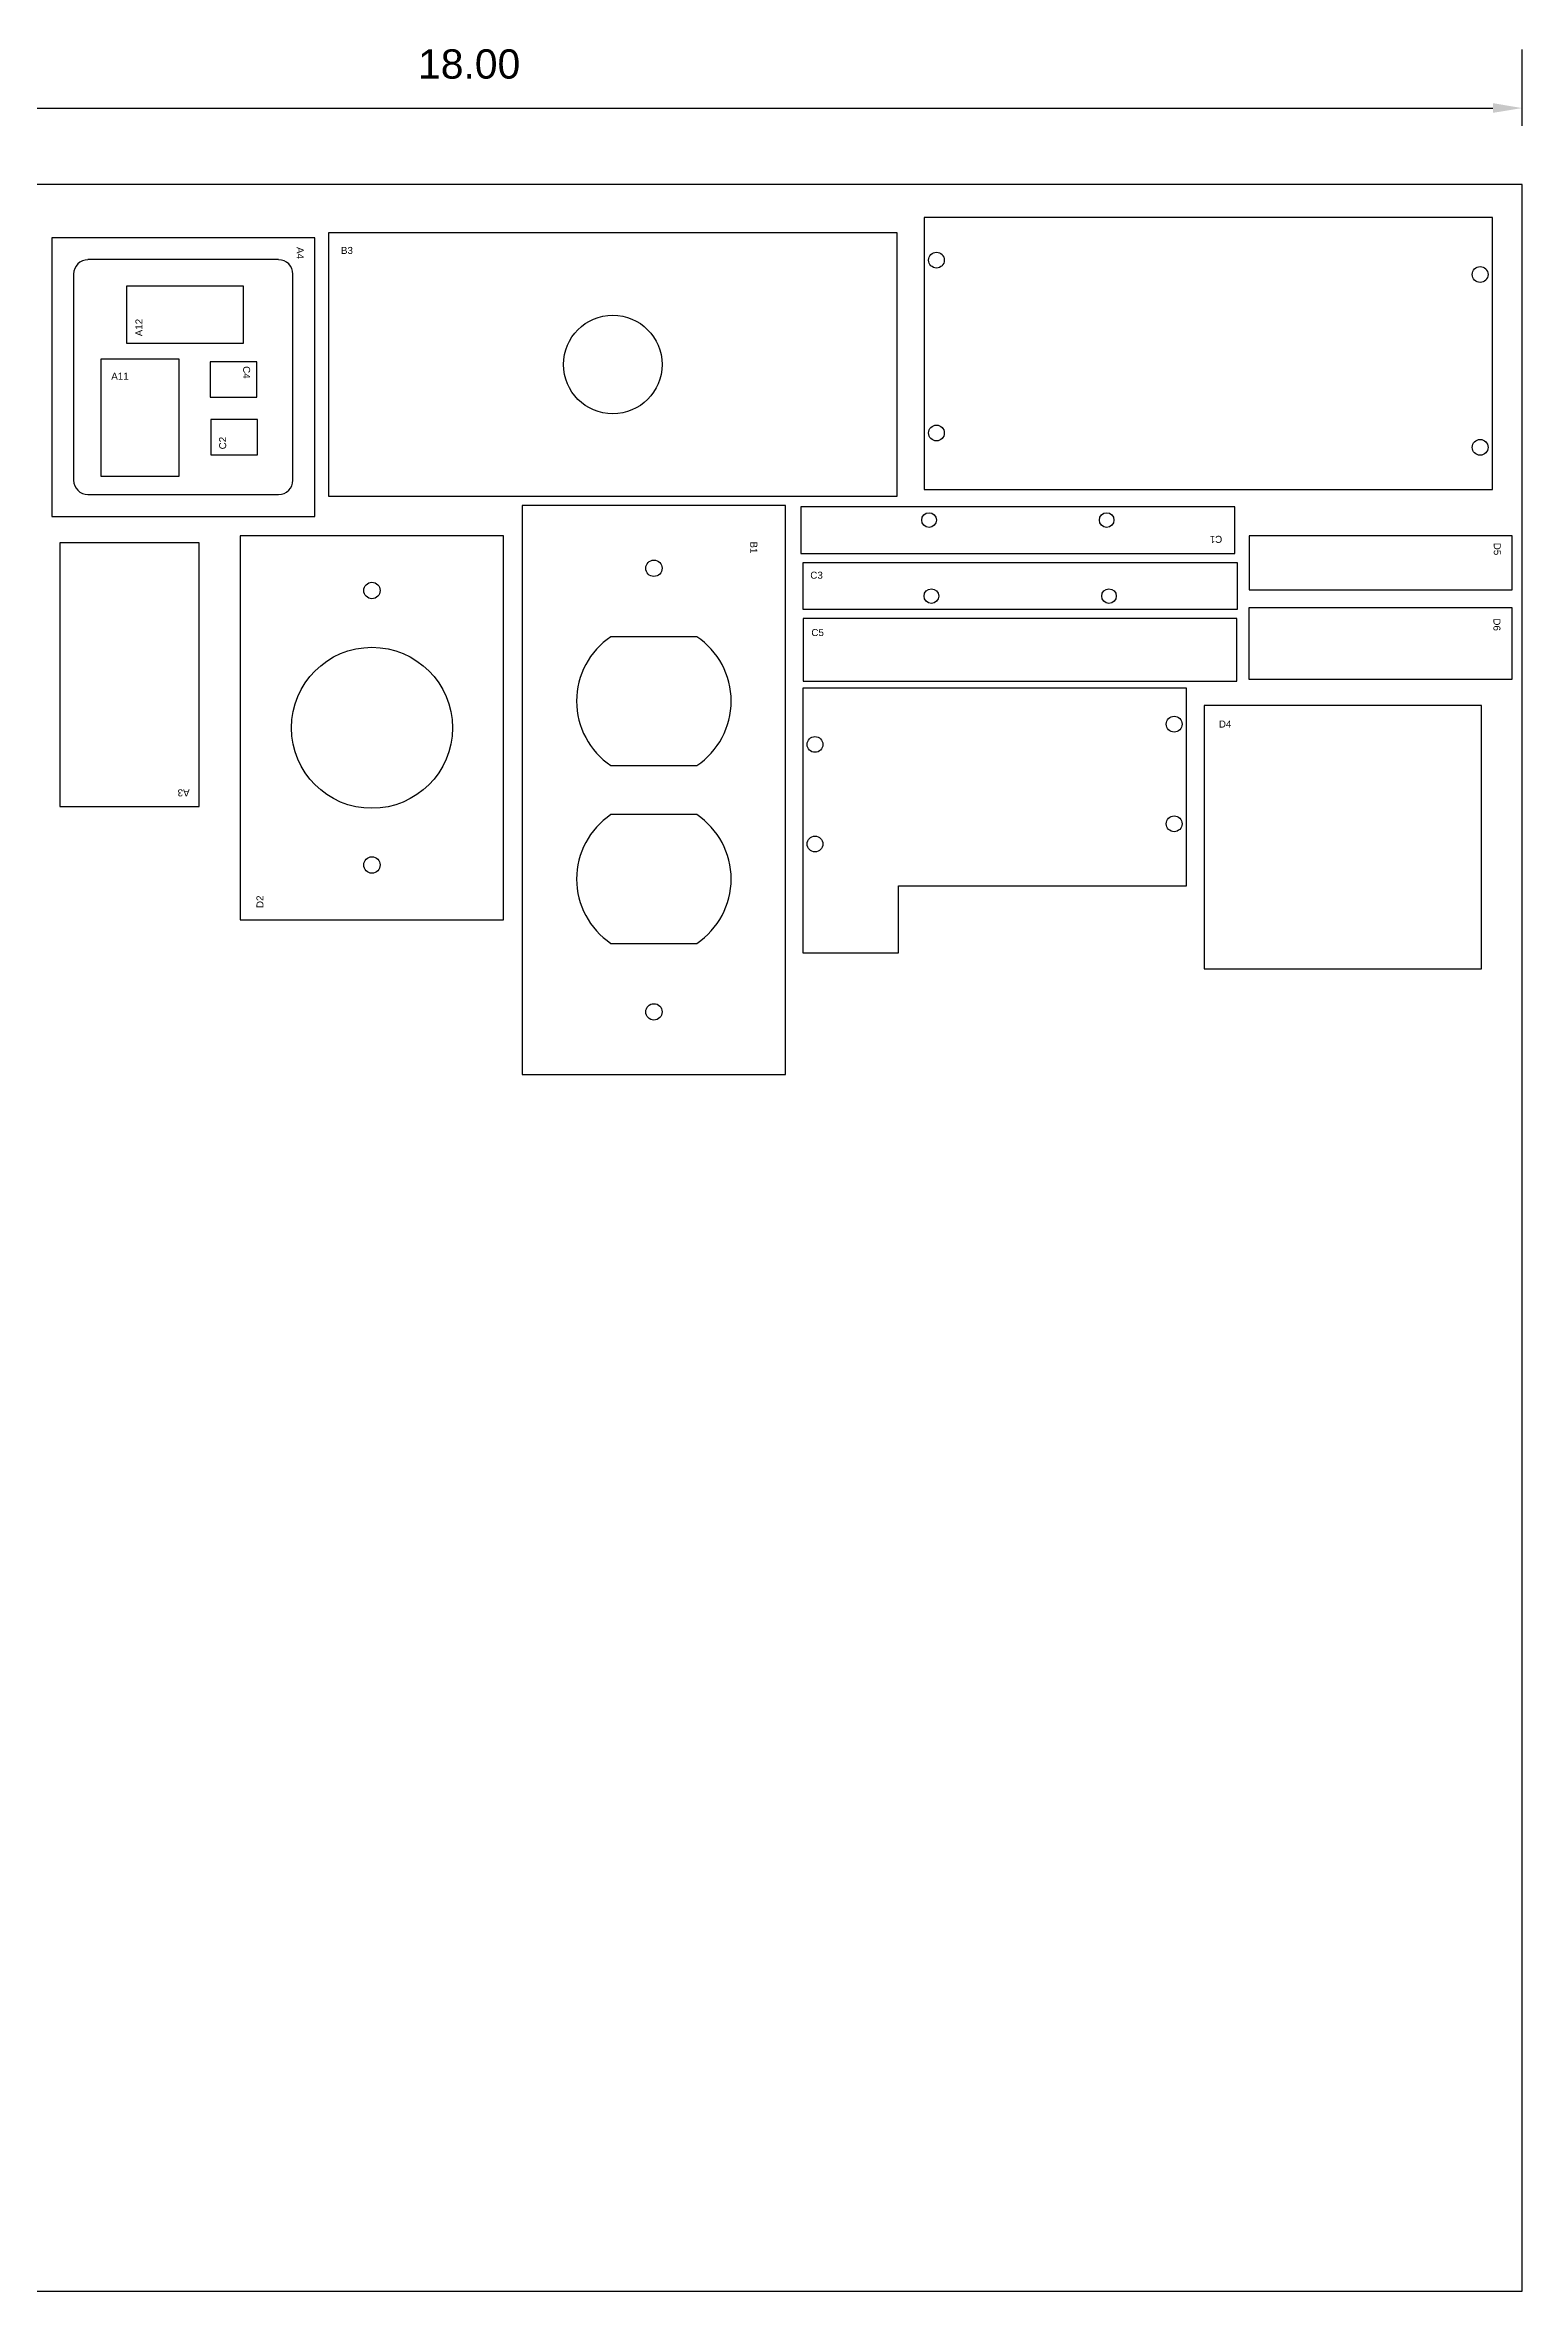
# Model space of a CAD drawing. Header units: inches. Extents: x -47.2 to -27.7, y -41.5 to -22.3.
# Drawn here: x -40.3 to -27.67, y -41.47 to -22.28 of the extents above; entities that cross this region are included whole.
import ezdxf

# ---------------------------------------------------------------- set-up
doc = ezdxf.new("R2010")
doc.units = ezdxf.units.IN
doc.header["$MEASUREMENT"] = 0
for name, color, linetype, true_color in [('1_8LaserCut', 178, 'Continuous', 0x000000), ('1_8LaserEtch', 178, 'Continuous', 0x000000), ('Default', 178, 'Continuous', 0x000000)]:
    doc.layers.add(name, color=color, linetype=linetype, true_color=true_color)
doc.styles.add('Default', font='')
doc.styles.get('Default').set_extended_font_data('Helvetica')
doc.dimstyles.new('Default', dxfattribs={"dimtxt": 0.25, "dimasz": 0.25, "dimexe": 0.5, "dimexo": 0.5, "dimgap": 0.25, "dimtad": 1, "dimtoh": 1, "dimzin": 1, "dimdsep": 46, "dimtxsty": 'Default', "dimcen": 0.5, "dimazin": 0, "dimtfac": 1, "dimtdec": 4, "dimtix": 1, "dimtmove": 1, "dimatfit": 3, "dimfxl": 1, "dimtolj": 1, "dimtzin": 1, "dimarcsym": 0})

# ---------------------------------------------------------------- blocks, each defined once
blk = doc.blocks.new('*D1')
at = {"layer": 'Default', "color": 0, "lineweight": -2}
for p, q in [((-45.67, -22.972), (-45.67, -22.32)), ((-27.67, -22.972), (-27.67, -22.32)), ((-45.42, -22.82), (-27.92, -22.82))]:
    blk.add_line(p, q, dxfattribs=at)
at = {"layer": 'Default', "color": 0}
for points in [[(-45.42, -22.778), (-45.42, -22.861), (-45.67, -22.82)], [(-27.92, -22.861), (-27.92, -22.778), (-27.67, -22.82)]]:
    blk.add_solid(points, dxfattribs=at)
at = {"layer": 'Defpoints', "color": 0}
for p in [(-27.67, -22.82), (-45.67, -23.472), (-27.67, -23.472)]:
    blk.add_point(p, dxfattribs=at)
at = {"layer": 'Default', "color": 0, "insert": (-36.67, -22.445), "char_height": 0.25, "attachment_point": 5, "style": 'Default'}
blk.add_mtext('\\A1;18.00', dxfattribs=at)

msp = doc.modelspace()

# ---------------------------------------------------------------- linework, layer by layer
at = {"layer": '1_8LaserCut'}
for p, q in [((-38.299, -24.115), (-39.928, -24.115)), ((-40.051, -24.239), (-40.051, -25.999)), ((-38.176, -25.999), (-38.176, -24.239)), ((-39.928, -26.122), (-38.299, -26.122))]:
    msp.add_line(p, q, dxfattribs=at)
for points in [[(-32.781, -26.078), (-27.924, -26.078), (-27.924, -23.754), (-32.781, -23.754)], [(-40.238, -26.31), (-37.988, -26.31), (-37.988, -23.928), (-40.238, -23.928)], [(-37.872, -26.136), (-33.012, -26.136), (-33.012, -23.886), (-37.872, -23.886)], [(-39.599, -24.829), (-38.599, -24.829), (-38.599, -24.341), (-39.599, -24.341)], [(-39.818, -25.964), (-39.148, -25.964), (-39.148, -24.964), (-39.818, -24.964)], [(-38.885, -25.289), (-38.485, -25.289), (-38.485, -24.989), (-38.885, -24.989)], [(-38.879, -25.782), (-38.479, -25.782), (-38.479, -25.482), (-38.879, -25.482)], [(-33.966, -31.077), (-33.966, -26.217), (-36.216, -26.217), (-36.216, -31.077)], [(-33.835, -26.626), (-30.125, -26.626), (-30.125, -26.226), (-33.835, -26.226)], [(-36.376, -29.755), (-36.376, -26.475), (-38.626, -26.475), (-38.626, -29.755)], [(-30.004, -26.935), (-27.754, -26.935), (-27.754, -26.476), (-30.004, -26.476)], [(-40.168, -28.786), (-38.978, -28.786), (-38.978, -26.536), (-40.168, -26.536)], [(-33.815, -26.704), (-30.105, -26.704), (-30.105, -27.104), (-33.815, -27.104)], [(-33.815, -27.716), (-30.107, -27.716), (-30.107, -27.182), (-33.815, -27.182)], [(-27.756, -27.699), (-27.756, -27.089), (-30.006, -27.089), (-30.006, -27.699)], [(-33.001, -29.464), (-30.539, -29.464), (-30.539, -27.776), (-33.819, -27.776), (-33.819, -29.464), (-33.819, -30.039), (-33.001, -30.039)], [(-30.387, -30.175), (-28.017, -30.175), (-28.017, -27.925), (-30.387, -27.925)]]:
    msp.add_lwpolyline(points, close=True, dxfattribs=at)
for points in [[(-34.725, -27.337), (-35.458, -27.337)], [(-35.458, -28.437), (-34.725, -28.437)], [(-34.725, -28.857), (-35.458, -28.857)], [(-35.458, -29.957), (-34.725, -29.957)]]:
    msp.add_lwpolyline(points, dxfattribs=at)
for centre, radius in [((-32.676, -24.119), 0.0675), ((-28.029, -24.242), 0.0675), ((-35.442, -25.011), 0.421), ((-32.676, -25.596), 0.0675), ((-28.029, -25.719), 0.0675), ((-32.739, -26.34), 0.0625), ((-31.221, -26.34), 0.0625), ((-35.091, -26.752), 0.07), ((-37.501, -26.942), 0.07), ((-32.719, -26.99), 0.0625), ((-31.201, -26.99), 0.0625), ((-37.501, -28.115), 0.688), ((-30.644, -28.084), 0.0675), ((-33.714, -28.257), 0.0675), ((-30.644, -28.935), 0.0675), ((-33.714, -29.108), 0.0675), ((-37.501, -29.287), 0.07), ((-35.091, -30.542), 0.07)]:
    msp.add_circle(centre, radius, dxfattribs=at)
for centre, radius, start, end in [((-39.928, -24.239), 0.123, 90, 180), ((-38.299, -24.239), 0.123, 0, 90), ((-39.928, -25.999), 0.123, 180, 270), ((-38.299, -25.999), 0.123, 270, 0), ((-35.091, -27.887), 0.661, 123.6878, 236.3122), ((-35.091, -27.887), 0.661, 303.6878, 56.3122), ((-35.091, -29.407), 0.661, 123.6878, 236.3122), ((-35.091, -29.407), 0.661, 303.6878, 56.3122)]:
    msp.add_arc(centre, radius, start, end, dxfattribs=at)
at = {"layer": 'Default'}
msp.add_lwpolyline([(-45.67, -41.472), (-27.67, -41.472), (-27.67, -23.472), (-45.67, -23.472)], close=True, dxfattribs=at)

# ---------------------------------------------------------------- texts
at = {"layer": '1_8LaserEtch', "char_height": 0.06, "attachment_point": 7, "line_spacing_factor": 0.963855}
for s, insert, width, rotation in [('\\fHelvetica;A4', (-38.144, -24.007), 0.16193, 270), ('\\fHelvetica;A12', (-39.462, -24.77), 0.20928, 90), ('\\fHelvetica;C4', (-38.603, -25.025), 0.1641, 270), ('\\fHelvetica;C2', (-38.746, -25.736), 0.16337, 90), ('\\fHelvetica;C1', (-30.233, -26.474), 0.14928, 180), ('\\fHelvetica;B1', (-34.267, -26.523), 0.14205, 270), ('\\fHelvetica;D5', (-27.913, -26.534), 0.16012, 270), ('\\fHelvetica;D6', (-27.916, -27.18), 0.16048, 270), ('\\fHelvetica;A3', (-39.059, -28.64), 0.16084, 180), ('\\fHelvetica;D2', (-38.428, -29.655), 0.16012, 90)]:
    msp.add_mtext(s, dxfattribs=dict(at, insert=insert, width=width, rotation=rotation))
for s, insert, width in [('\\fHelvetica;B3', (-37.766, -24.067), 0.15578), ('\\fHelvetica;A11', (-39.729, -25.141), 0.19554), ('\\fHelvetica;C3', (-33.754, -26.842), 0.16301), ('\\fHelvetica;C5', (-33.745, -27.332), 0.16337), ('\\fHelvetica;D4', (-30.262, -28.113), 0.16084)]:
    msp.add_mtext(s, dxfattribs=dict(at, insert=insert, width=width))

# ---------------------------------------------------------------- dimensions: what is measured, and where the dimension line sits
at = {"layer": 'Default'}
dim = msp.add_linear_dim(base=(-27.67, -22.82), p1=(-45.67, -23.472), p2=(-27.67, -23.472), dimstyle='Default', dxfattribs=at)
dim.commit()
dim.dimension.update_dxf_attribs({"geometry": '*D1', "text_midpoint": (-36.67, -22.445)})

doc.saveas('drawing.dxf')
